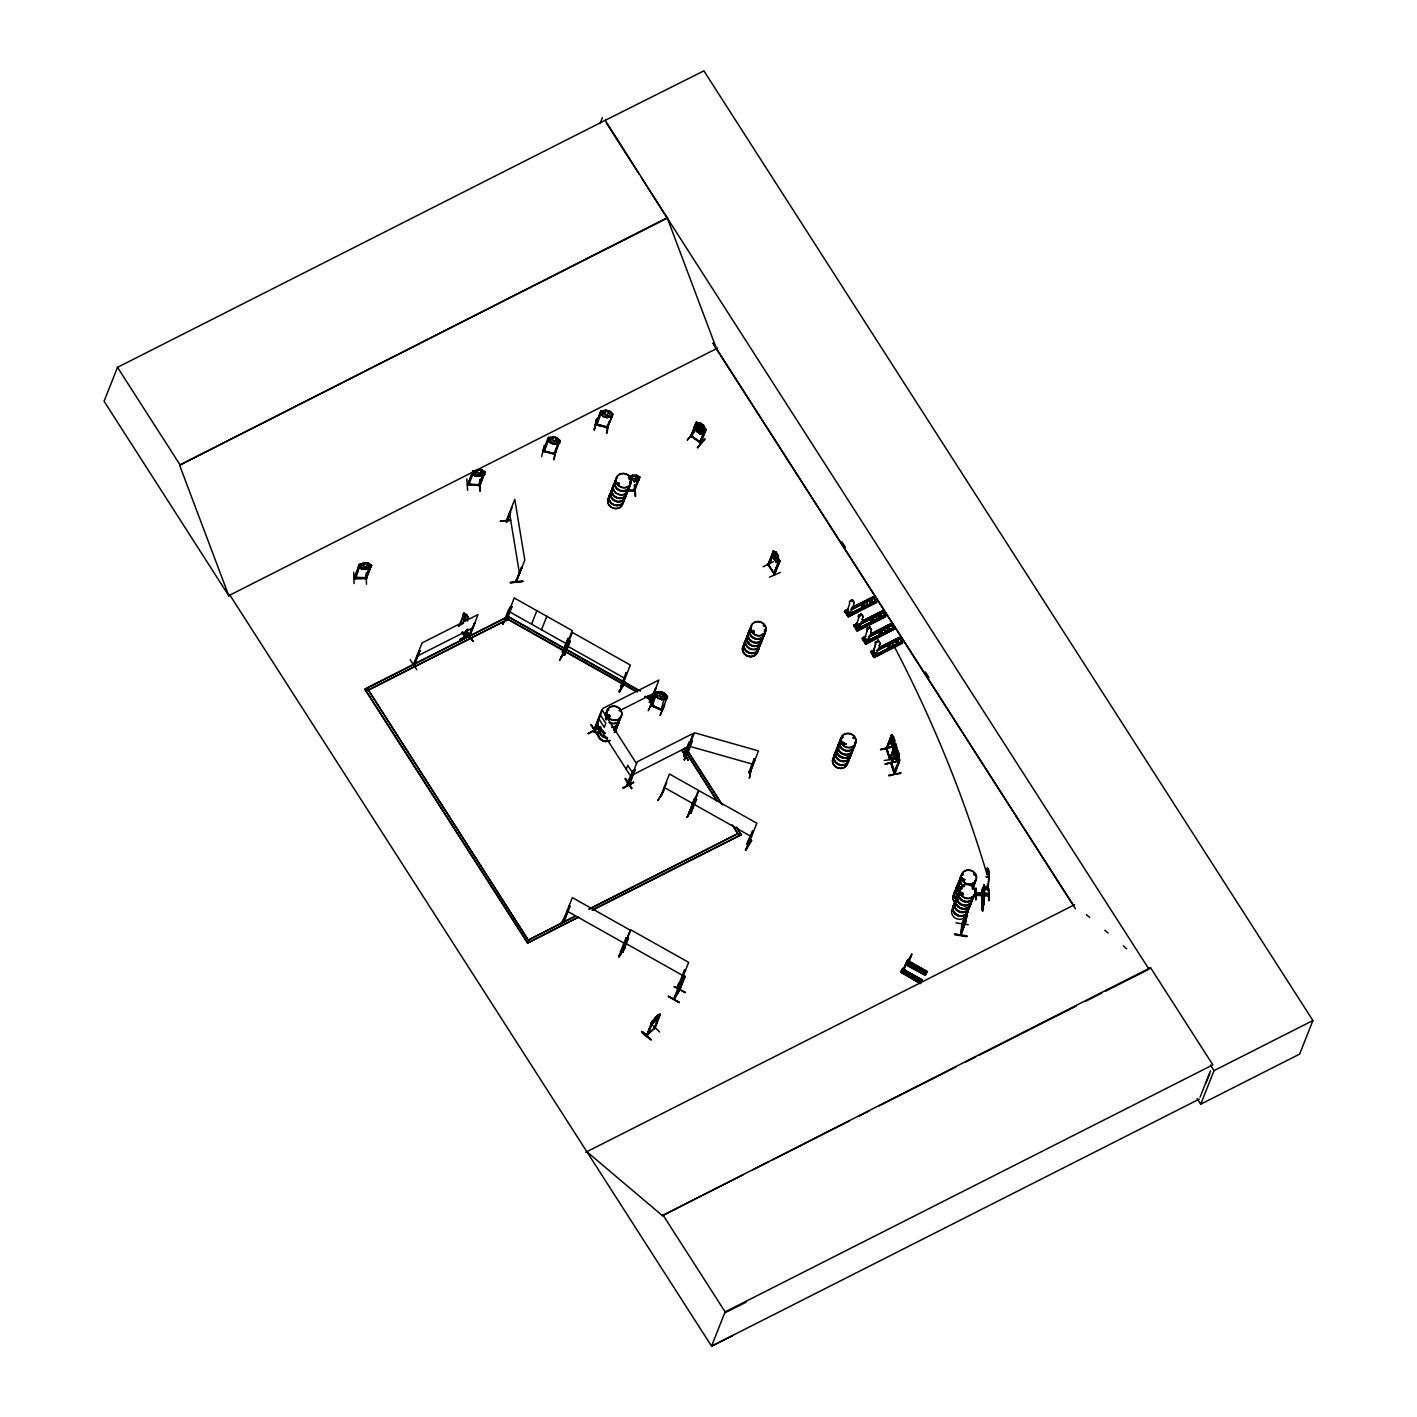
<?xml version="1.0" encoding="UTF-8"?>
<svg xmlns="http://www.w3.org/2000/svg" width="1417" height="1417" viewBox="0 0 1417 1417"><rect width="100%" height="100%" fill="white"/><g stroke="black" fill="none" stroke-linecap="round" stroke-linejoin="round"><path stroke-width="1.5" d="M982.016 907.677L982.672 911.096L984 902.877M679.611 984.957L673.713 999.091M679.097 990.146L679.026 989.987M847.366 611.861L846.781 612.729L847.827 612.445M855.779 626.686L857.852 626.314M864.636 640.13C863.591 639.315 866.655 639.439 864.795 639.156M873.102 653.556C872.358 653.556 874.856 650.314 876.946 655.557L876.751 654.991M982.53 906.189C982.991 917.862 983.575 894.251 982.512 904.081M976.26 895.331L988.588 896.04M976.26 894.871L988.659 895.385L976.331 894.623M506.577 521.757L506.223 520.836M506.418 520.34L506.418 521.987L506.666 520.925M516.107 581.608L521.828 567.225L516.178 581.767M884.208 760.486L896.093 758.803M983.363 909.377L983.044 898.343L982.194 903.391M968.218 924.699L955.926 922.839M848.57 612.02L847.065 612.976L846.728 612.038M873.634 653.024L872.659 652.883M848.181 612.25L847.224 612.392M856.789 626.048L881.055 613.596M984.372 885.891L982.158 890.018L984.213 886.44M984.443 884.899L984.248 903.975L983.859 884.757L984.443 885.997M893.737 745.803L894.729 740.259L893.436 736.503L891.399 738.487L891.683 742.207L898.396 760.38L899.264 754.889L898.112 751.116M982.548 911.078L981.822 903.125L983.274 894.924L983.823 898.148M981.981 903.107L982.477 896.607M661.456 795.734L661.225 795.026M893.418 743.323L892.621 738.735C894.871 736.539 893.95 741.746 893.649 742.402M898.236 751.081L896.111 749.664L896.306 746.67M894.322 754.021L893.117 750.248L893.613 742.26L895.774 743.943L896.979 747.609L896.447 755.438L894.322 753.897L896.359 755.615L897.28 753.33C899.742 751.258 898.608 756.855 898.077 757.918L896.908 754.269M617.564 482.967L618.963 484.277M617.759 482.524L619.14 483.852M628.404 477.866L629.29 478.025M608.849 715.036L608.867 716.471L610.39 716.205M608.885 716.364L609.558 715.319M610.125 715.744L609.841 716.86M620.026 711.015L618.91 710.466M748.902 642.45L748.53 641.458M752.817 631.61L753.1 630.211M763.214 625.836L763.869 626.225M842.407 743.659L842.637 742.331M844.195 742.614L843.434 743.836L842.548 742.331M862.475 606.299L861.855 604.705L863.148 603.819M864.459 605.608L864.122 604.227M853.123 738.044L854.079 737.389M854.433 737.938L853.158 737.584M853.955 738.523L853.176 737.832M870.87 619.371L871.898 618.042M879.248 632.443L880.63 631.096M917.561 968.024L917.897 969.281M919.208 968.821L917.649 967.935M962.816 879.479L964.215 880.789M963.294 894.729L961.895 894.959L961.505 893.418M963.507 878.983L963.702 880.524L964.658 879.319M963.507 894.623L962.019 894.322M973.39 889.132L972.452 888.246L973.001 889.398M974.188 873.97L974.382 874.874L974.028 873.988M974.807 874.927L973.94 874.732M510.439 582.369C548.308 578.986 484.827 585.823 522.696 581.023M966.855 936.247L954.597 934.086L966.961 935.858M960.531 934.954L965.898 920.253L960.513 935.078L962.037 923.335M961.311 933.644L960.62 934.494M961.842 924.734L962.568 923.671M966.341 912.477L964.463 922.148M965.827 921.652L967.581 910.582L966.199 912.459M967.297 913.575L965.774 918.783L966.217 915.099M962.373 924.15L960.939 935.149L965.969 920.519M682.711 979.395L683.189 978.509M413.906 664.839L419.804 650.58L413.906 664.449M413.445 664.449L422.089 642.911L477.99 614.588L469.665 636.587L468.389 636.729L469.558 636.127M594.538 729.507L595.778 729.472M628.9 782.857L628.9 783.796M629.786 782.29L628.989 783.725L630.069 782.733M650.899 701.486L649.535 702.513L650.385 701.078M683.702 755.226L684.73 754.978M683.561 755.58L684.925 754.499M690.858 435.975L696.154 422.443L700.335 422.886L703.664 425.295L706.127 429.918M700.299 422.78L697.164 425.454L698.847 428.341L703.664 430.307L703.505 425.419L696.544 422.266L697.43 422.921L691.691 436.666L701.096 442.299L700.671 443.362L706.251 429.528L705.347 428.855L699.874 442.015M954.527 934.671L966.801 936.672M849.527 614.075L852.751 608.194A4.162 1.417 63.1 0 0 853.353 604.846C856.134 603.252 851.121 596.38 851.192 601.481A4.162 1.417 63.1 0 0 849.704 603.412L847.366 610.692L849.739 613.951M873.333 652.918C873.828 650.722 875.989 653.644 873.828 652.422M880.17 643.389L879.408 645.479A4.162 1.417 63.1 0 1 878.806 648.809L878.593 648.915A4.162 1.417 63.1 0 0 879.195 645.585L880.152 643.017M886.227 748.371L889.752 759.406L886.759 749.256M890.903 762.984L894.41 774.019L891.187 764.17L895.81 752.586M966.164 913.894L965.296 921.263L967.12 915.772M541.684 456.575L544.27 445.292M542.977 450.872L548.432 437.481L549.513 437.764L544.146 451.669L543.172 450.393M548.432 437.481L553.091 436.79L557.111 437.888L557.536 442.122L551.78 442.033L549.619 440.085L553.055 436.719L557.129 437.764L560.317 440.935L559.449 443.184L554.561 444.088L550.522 443.096M550.611 443.06L554.578 444.283L559.485 443.06M555.57 437.853L554.26 437.516L551.886 439.943L555.836 440.953L555.606 437.729M557.023 437.924L560.3 441.059M553.817 453.546L555.251 453.511M554.844 454.343L543.136 451.385M553.764 459.675L556.367 448.41L553.941 459.693M560.158 441.041L559.148 440.244L553.87 454.148M596.663 418.883L594.237 429.953L596.787 418.653M596.84 418.67L594.184 429.865M595.866 424.338L597.053 424.055L596.522 424.976M606.263 427.031L596.663 424.958L596.947 424.09M599.869 413.427L603.128 416.563L607.131 417.661L612.002 416.563L607.096 417.59L603.164 416.439L600.029 413.321M600.737 411.178L605.644 410.168L609.664 411.267M600.826 411.355L602.012 411.479M606.813 410.895L608.761 413.41L606.724 414.809L604.439 413.321L606.848 410.771M609.576 411.302L605.608 410.098L602.172 413.463L606.972 416.102L610.089 415.5L609.576 411.302C617.617 412.985 603.607 431.795 606.724 426.552M606.458 426.535L606.423 427.527M606.972 433.212L608.938 421.788L606.494 433.071M660.747 796L669.462 774.001L698.439 790.296L689.565 812.278L694.507 798.515M687.086 748.938L684.393 759.955L686.094 750.638M687.227 748.743L684.252 759.884M692.346 741.215L691.266 740.914L692.346 741.215L687.015 755.102L686.111 753.755M685.917 754.198L687.068 755.048L685.722 754.676L694.489 732.748L758.502 750.904L749.841 772.973L755.279 759.051L754.181 758.75L748.743 772.672L750.266 772.035M749.026 772.106L748.885 772.655M748.778 772.566L749.93 772.956L749.203 771.68M751.524 766.969L749.327 778.358L751.595 767.252M754.181 758.75L755.172 759.441M962.302 924.15L962.196 925M873.191 652.652L874.714 652.723L874.289 651.873M858.808 617.617L858.578 617.723A4.162 1.417 63.1 0 1 860.084 615.775L860.296 615.669A4.162 1.417 63.1 0 0 858.808 617.617L856.47 624.897L858.844 628.156L861.855 622.382A4.162 1.417 63.1 0 0 862.457 619.052L862.245 619.158A4.162 1.417 63.1 0 1 861.642 622.488L858.631 628.262M867.009 641.334L870.02 635.56A4.162 1.417 63.1 0 0 870.623 632.23L870.835 632.124A4.162 1.417 63.1 0 1 870.251 635.454L867.239 641.228L864.848 637.969L867.186 630.689A4.162 1.417 63.1 0 1 868.674 628.741L868.462 628.847A4.162 1.417 63.1 0 0 866.974 630.795L867.186 630.689M875.795 654.583L873.421 651.324L875.529 644.15A4.162 1.417 63.1 0 1 877.017 642.202L878.079 640.13M878.274 640.094L877.247 642.096A4.162 1.417 63.1 0 0 875.741 644.044L873.421 651.324M984.213 888.548L981.981 895.083L981.981 893.826M983.947 898.148L982.937 894.995M983.061 895.03L985.329 888.725M673.766 999.251L679.558 989.279M906.065 964.463L902.647 972.027L903.869 967.917M906.225 964.552L906.455 964.074M906.827 962.604L906.667 963.436M911.716 954.066L909.732 958.264M911.468 955.749L910.068 957.644M911.893 954.172L907.659 963.719L909.289 958.742M647.534 1034.197L646.595 1035.048L655.362 1027.591M515.983 580.811L521.828 567.225M506.135 521.084L514.796 499.369L524.804 560.122L516.284 581.82L516.195 580.102L516.727 581.643M902.434 970.096L922.095 980.316M902.611 970.167L901.991 969.387L922.024 980.44M907.783 961.966L906.898 961.293L905.374 964.658L925.23 975.162M598.895 720.35L593.953 732.111L593.262 731.243L601.906 709.616L636.516 763.586M593.918 730.534L594.502 731.438M627.394 784.398L627.944 783.495L628.44 785.036L634.975 769.431L634.249 770.281M902.47 970.025L901.478 970.893L902.93 969.813M908.35 961.842L907.411 961.08L927.161 971.938M774.267 574.47L780.112 560.919L779.527 559.998L773.841 573.655L779.084 559.998L779.757 561.097L774.514 574.629L768.209 564.019M732.855 1335.54L711.547 1346.15L229.908 595.105L228.757 595.671L179.605 465.183L667.336 218.147L605.254 120.303L117.505 367.34L104.079 401.259L228.845 595.813M179.605 465.183L667.584 217.527M360.485 564.427C348.812 592.678 358.926 573.389 359.387 564.391L353.949 578.207C355.012 576.294 358.324 578.579 366.383 578.26M355.242 577.25C347.112 580.509 385.052 577.764 355.366 577.374M354.073 583.645L353.683 572.22M366.259 572.734L366.454 584.176M366.188 578.756L364.895 578.225L366.188 577.658M364.895 578.614L370.333 564.798L371.484 565.365M365.267 578.171L365.338 577.675M366.472 578.171L371.449 564.834M366.011 578.774L371.626 565.224L370.298 565.312M361.654 569.297L365.834 569.457L370.776 567.349L371.626 565.348L368.278 562.992L368.81 566.889L362.965 567.951L360.75 566.587L364.187 562.779L359.387 564.391M578.543 917.26L527.514 943.102L364.842 689.424L506.577 617.493L507.835 619.459L635.507 691.301M527.177 938.373L366.968 687.865L506.737 617.086L507.995 619.052L637.579 691.939M600.064 123.598L602.402 117.717M605.254 120.303L703.895 70.85L1312.921 1020.541L1299.619 1054.106L1200.73 1104.197L1197.152 1098.618M468.797 484.88L474.11 471.046L472.995 470.975L467.557 484.809L469.116 484.384M472.995 470.975L467.823 484.933L479.885 485.517L485.075 472.198M467.61 490.3L466.813 478.857M475.244 476.006C474.11 470.657 481.426 466.14 483.038 472.091L482.4 473.685L476.537 474.66L474.323 473.26L474.961 471.666L477.812 469.665L481.939 469.842L479.424 476.218C463.784 477.423 497.881 471.861 479.424 476.218M478.521 485.429L483.959 471.613L485.075 471.684L479.761 485.606L478.556 485.5L479.814 484.49M478.875 484.508L478.769 485.57L478.698 484.543M480.08 490.743L479.973 479.336L480.133 490.76M419.804 650.58L414.774 664.449M416.828 669.763L410.133 659.72M458.789 626.562L464.103 613.136L464.227 614.305M510.563 520.482L500.343 521.314L510.598 520.198M464.174 613.968L460.525 623.817M459.781 639.315L470.391 633.753L460.135 639.846M511.98 507.499L506.436 522.094L506.241 520.96M506.879 521.917L510.687 512.21M466.459 629.98L464.138 635.896L466.069 631.716M462.597 631.947C466.919 639.97 463.89 635.135 467.805 628.971M467.415 630.707L465.201 636.57L462.456 632.301M469.966 635.985L468.496 636.658L469.753 635.631M468.496 636.658L474.766 622.754L468.903 637.065M474.996 623.108L468.814 636.587M544.093 451.049L553.852 453.298M466.494 631.15L472.941 641.334L466.494 630.972M560.246 440.528L554.879 454.432M507.835 614.5L502.734 624.259M507.003 619.707C502.238 623.781 509.89 603.66 512.015 606.706L506.542 620.575L505.798 619.034M505.568 620.097L514.265 597.992L572.185 630.583L563.559 652.582C565.082 651.678 568.359 635.507 568.766 639.085M507.835 619.459L368.066 690.256L507.835 619.459L509.128 617.174L640.626 691.142M509.128 617.174L638.553 690.486M600.985 410.859L595.565 424.763L600.897 411.249L601.8 411.603M601.853 411.426L596.699 425.047M595.689 424.763L607.397 427.721L612.799 413.906M607.255 427.81L612.888 414.313L609.611 411.178M531.552 624.153L536.866 610.727M541.507 629.75L546.82 616.324M567.969 638.199L562.354 651.979L563.948 651.749M630.051 481.691L632.549 475.403L636.711 475.315L634.178 481.815L639.138 479.725L634.178 481.815M567.137 647.906C544.039 684.978 582.706 624.507 560.937 657.027M569.971 641.529L564.604 655.044L570.165 641.192L568.979 640.98L570.165 641.192M634.267 485.004L635.17 496.393M638.908 477.423L633.718 490.53M633.541 491.026L639.793 477.086C637.313 478.114 642.202 477.175 636.623 475.368M627.518 490.831L634.603 490.973L639.793 477.086M687.334 440.102L694.755 431.14L687.44 439.819M704.284 434.364L700.104 433.921L696.774 431.494L694.383 426.8L696.066 422.532M696.544 422.266L691.035 436.117M697.766 429.262L695.233 424.657L699.413 425.118L699.803 427.633L702.318 428.448L701.22 424.055L696.951 425.986L696.332 427.58L697.996 430.485L702.814 432.451L702.673 427.544L699.307 425.118M697.802 447.914L704.674 438.863M700.405 441.785L699.803 442.759L705.135 429.333M591.137 725.097L597.744 735.21L591.279 724.849M598.683 728.32L588.338 733.386M594.414 731.969L599.037 717.587M594.325 731.88L599.781 716.506M595.583 729.968L598.009 723.768M564.958 654.53C561.628 654.707 565.808 652.387 564.657 654.955L563.665 654.406L572.415 632.478L630.352 665.069L621.709 687.068L620.504 686.395L621.921 686.731M626.137 672.685L627.111 673.234L626.137 672.685L620.664 686.607L621 685.527M619.53 692.045L625.269 682.321L619.105 691.496M621.16 685.633L621.602 686.997L620.611 686.448M527.514 943.102L578.703 916.852M529.551 942.075L366.968 687.865M560.654 924.043L566.499 914.16M649.305 702.159L655.681 688.184L650.545 702.123L649.464 701.946M655.912 688.538L649.783 702.442M563.488 919.544L564.692 920.147L570.095 906.331L568.925 906.118L570.095 906.331M652.936 700.281L648.331 710.519M650.846 705.79L651.271 704.78L651.643 706.127M661.898 699.785L658.002 698.156L654.991 694.401C655.008 686.289 674.244 704.338 664.467 693.285L660.57 691.638L655.841 692.275M652.103 705.684L657.258 692.328L656.213 691.886L650.828 705.843L651.147 704.816M653.786 699.059L648.242 695.428M626.208 769.236L627.766 765.322L632.265 772.336M656.921 692.559L656.213 691.886M625.535 778.27L632.088 788.366M647.463 696.579L654.034 706.481M623.374 788.401L633.558 782.219M684.96 755.403L693.161 733.439L637.26 761.761L628.032 785.284L627.341 784.433C626.916 780.519 635.259 770.193 632.69 770.848M633.062 770.653L627.341 784.433M634.975 769.431L629.485 782.822M635.206 769.785L629.998 783.158M661.491 709.102C660.357 714.186 664.29 692.878 667.478 696.668L662.129 710.502L662.288 709.439L661.066 710.112M664.538 704.869L660.145 715.248M661.863 699.697L666.628 699.148L667.478 697.022M657.86 800.552L663.776 790.597L657.966 800.286M661.261 796.212L666.734 782.432M722.475 804.909L685.793 747.715L683.756 748.761L716.719 800.835M683.791 755.934L688.999 742.101L690.168 741.959L683.897 755.863L690.168 741.959M685.97 754.818L686.289 753.773M763.054 566.765L773.416 561.628M688.113 760.203L681.736 749.823L688.237 759.919M768.191 564.179L769.094 565.454L768.049 564.781L773.31 551.036L776.321 552.276L773.7 554.472L776.038 560.176L777.951 561.097L778.358 555.765L776.215 552.329L773.204 551.089L773.877 552.116M774.284 572.982L767.979 564.568L773.009 552.913M773.841 551.833L769.236 565.1M768.74 565.631L773.593 553.834M623.285 951.994L620.947 950.665L620.504 951.675L626.066 937.824L627.058 938.373M625.234 947.477L619.034 956.634M769.449 577.197L780.289 572.397M624.773 946.538L618.857 956.882M622.524 950.896L623.108 951.852M622.913 952.277L628.493 938.497L626.066 937.824M692.878 807.353L687.086 816.688M692.435 807.123L687.369 816.9M689.388 811.604L694.702 798.178M690.717 811.693L690.044 812.561L691.124 813.11L690.433 811.675M691.514 812.224L690.965 813.145L696.65 799.347L695.464 799.135L696.65 799.347M692.417 807.141L687.245 817.184M651.165 1039.617C641.051 1034.428 635.932 1024.208 651.147 1039.635M650.686 1023.428L659.631 1032.001M654.849 1027.803L646.595 1034.941M646.489 1035.455L651.82 1022.029L658.126 1014.678L651.607 1022.029L650.864 1024.243L655.699 1021.161L659.188 1016.432M652.599 1021.019L646.719 1035.827L655.398 1017.424M654.565 1028.388L655.044 1027.307M660.074 1014.448L653.91 1028.653M652.458 1022.277L658.002 1017.193L658.073 1014.785L660.109 1014.235L655.168 1028.087M668.417 996.488L679.31 1002.528L668.541 996.186M674.209 986.746L685.438 992.254M679.381 982.92L678.991 983.929L684.446 969.99L685.438 970.539L684.446 969.99M679.505 984.797L678.92 985.842M681.258 982.796L684.659 976.065L681.666 980.475L674.315 999.428M739.196 835.888L733.457 826.253M679.133 986.87L683.543 977.287M678.832 990.731L684.659 976.065M679.292 990.944L684.73 976.331L684.588 977.411M679.398 990.784L685.102 976.543M592.253 910.316L741.233 834.861L736.681 827.05M685.12 992.786L674.333 986.462M752.622 830.84L747.149 844.762C745.909 841.751 755.367 829.53 752.409 831.177M747.113 844.195L748.53 844.231L748.194 845.205L756.82 823.224L698.9 790.633L690.203 812.72L690.54 811.728M751.789 840.511L745.413 849.899L751.347 839.962M847.632 609.877L847.986 608.991L845.099 610.461L845.488 612.87M846.781 611.312C846.303 617.812 847.455 609.31 847.525 612.994M847.207 614.323L847.773 612.852M850.696 614.358L848.606 611.453L848.057 612.179M859.995 603.607L863.307 608.495M862.882 602.136L866.194 607.025M857.072 624.277L857.09 623.197L853.866 625.535L857.285 631.185L885.678 616.802L881.905 610.975L882.384 611.754L861.571 622.293M856.63 627.182L855.638 625.641L855.053 627.111L855.886 625.517L856.878 627.058L856.045 628.652L856.878 627.058M857.09 623.197L859.8 628.563M860.084 615.775L861.129 613.703L863.006 617.068M862.245 619.158L863.095 616.147L860.916 613.809M876.574 602.597L876.06 601.818L848.128 616.926L876.574 602.597L873.191 596.787L873.882 598.488M869.099 617.794L872.411 622.683M865.45 637.349L865.468 636.268L862.599 637.721L862.971 640.147M871.986 616.342L875.299 621.231M864.281 638.589L863.449 640.183L864.281 638.589L865.273 640.13L864.441 641.724L865.273 640.13M868.462 628.847L869.949 626.828M870.623 632.23L871.579 629.662L869.4 626.934M868.196 641.635L868.373 642.202M877.477 630.866L880.789 635.755M874.236 657.612L870.747 652.05L874.041 649.624L874.006 650.704M885.235 616.147L884.527 615.031L856.151 629.449L857.108 630.724L885.536 616.041L882.295 610.993L862.988 620.593M880.364 629.414L883.677 634.302M872.837 651.944C871.03 652.954 873.598 656.974 873.828 653.485L872.589 652.068L873.828 653.485M868.532 636.871L891.24 625.375L890.283 624.047L871.366 633.665L890.691 624.065L893.932 629.113L865.663 644.257L865.149 643.46L893.879 629.431M886.05 644.221L889.362 649.11M888.92 642.769L892.249 647.658M586.868 1151.72L662.394 1215.644L1150.515 967.634L1212.863 1064.858L725.114 1311.876L711.547 1346.15L1199.278 1099.114M891.559 641.299L894.729 646.542L891.559 641.299A1448.971 1278.417 15.6 0 1 986.834 873.758C992.555 873.262 985.24 876.414 986.834 873.758M874.218 657.594L902.629 643.229L899.246 637.42L899.795 638.73M901.814 641.795L902.115 642.432M892.444 746.794L880.542 749.593L892.338 747.078L890.921 742.898L891.541 734.892L886.174 748.637L889.256 756.465M886.723 748.424L891.452 735.051M886.635 749.611L891.807 735.83M886.829 747.804L887.042 749.522L892.002 734.98M885.182 764.046L897.12 761.407L885.271 763.852M892.816 744.492L893.613 742.26M890 758.414L893.224 748.814M894.694 745.2L895.066 745.98M893.95 749.735L890.195 759.441L893.631 748.725M893.542 749.823L889.681 759.477M892.125 746.564L894.145 748.265L894.641 740.294M896.199 749.487C892.639 752.321 899.441 767.837 895.579 757.493M890.939 763.09L894.729 753.507M896.111 749.664L891.506 763.09M891.895 763.48L896.66 749.575M900.681 772.619L888.955 775.914M899.405 759.601C892.373 782.662 892.179 771.875 899.724 760.575L894.251 773.912M899.813 759.494L894.853 774.036L891.399 763.037M900.663 772.548L900.751 773.452L888.866 775.081M901.637 970.982L902.93 968.325L904.577 970.149M904.17 967.634L905.374 964.658M905.587 964.162L906.154 962.975L925.85 974.117L925.212 975.197L905.569 964.198L907.801 960.46L927.409 971.531L926.753 972.593L907.27 961.682L907.943 960L909.944 961.116L907.996 964.339M927.108 972.009L907.482 960.602L906.402 963.454M903.125 972.416L902.735 973.249L904.684 970.025M911.29 978.049L913.221 974.825M916.356 969.618L918.251 966.5M913.274 979.165L915.223 975.941M918.34 970.734L920.235 967.634M915.081 980.05L917.029 976.827M920.058 971.849L922.006 968.626M918.358 982.034L920.306 978.81M923.423 973.603L925.336 970.503M902.452 968.927L922.29 979.962L902.682 968.891L900.751 972.133L920.164 983.54L922.343 979.82M925.195 975.233L925.868 974.099L905.994 963.223M967.173 910.352L961.612 925M976.278 899.6L976.295 888.193M961.7 925.088L967.581 910.582M962.125 925.159L967.457 911.609M976.26 893.33L988.659 894.021L976.313 893.188M961.116 934.051L966.394 920.589M982.53 889.717L983.912 884.81L983.823 903.957M982.14 889.274L982.158 890.337M984.337 884.828L982.477 889.717M981.715 894.038L984.78 887.396M981.733 894.836L985.01 886.847L985.134 888.689M985.346 886.865L983.451 892.427L985.647 887.449M987.791 885.908L987.49 889.504L988.127 885.926M988.729 889.15L989.296 900.61L988.712 888.973M982.052 908.421L982.158 889.221L981.857 907.943M988.605 900.557L988.623 888.955M1150.126 968.626L1150.515 967.634M1200.093 1097.112L1210.455 1070.898M1205.885 1083.243L1209.764 1073.466M1200.73 1104.197L1214.032 1070.632L1312.921 1020.541M911.096 956.156L907.518 963.631L909.59 958.175M608.052 715.55L609.044 714.965M752.498 630.689L752.445 631.805M843.7 743.642L843.381 742.047M912.53 976.331L912.513 977.269M917.933 969.193L919.226 968.289M963.206 879.248L963.365 880.311M654.991 694.401L658.073 698.12L661.898 699.591M662.961 693.161L659.773 693.923L660.269 696.208L663.138 696.456L662.997 693.055M664.396 693.32L664.75 697.908L661.757 698.12L657.205 694.737L657.842 693.143C661.332 689.689 665.707 693.905 667.425 697.129M648.472 710.625L653.042 699.998M667.478 696.668L666.397 696.721M661.863 710.466L662.341 709.545M660.145 715.532L664.608 704.904M680.833 982.583L682.321 979.749M679.912 984.16L681.79 980.546M902.204 969.352L901.85 969.635M907.199 961.629L907.783 960.478M682.339 980.334L679.274 985.754M679.026 985.913L681.666 980.475M678.265 987.915L683.773 978.279M875.582 654.689L878.806 648.809M920.749 982.53L901.123 971.283L920.837 982.442L920.182 983.522L900.982 971.548L920.855 982.424M926.736 972.629L906.986 961.116M900.574 972.469L901.212 971.407L900.734 972.151L920.465 983.061M512.015 606.706L510.828 606.494M502.61 624.543L508.49 614.571M505.586 620.044L506.879 619.583M562.336 651.909L563.753 652.174M560.937 657.311L566.711 647.321M618.928 691.744L624.826 681.772L619.052 691.744M564.604 919.633L564.887 919.155M620.823 950.701L620.504 951.675L622.966 952.259M628.493 938.497L627.306 938.284M618.556 955.997L624.312 946.29M618.981 956.882L624.791 947.229M747.538 843.753L747.184 844.709M751.311 839.927L745.519 849.863M746.015 850.2L751.347 840.246M668.452 996.434L679.345 1002.492M680.78 983.256L679.965 984.408L679.328 982.937M679.345 990.589L674.545 997.798M674.262 999.392L680.018 989.527M653.963 698.652L652.652 700.937L645.036 696.65M902.93 968.325L904.914 969.441M907.943 960L909.785 961.381M903.798 969.795L902.487 971.956L905.056 965.951M905.87 963.684L925.478 974.754L927.373 971.495M642.007 1031.505L651.058 1039.883M886.44 748.123L886.688 748.902M891.098 762.736L891.346 763.515M895.013 773.434L891.506 762.399M652.369 1021.25L651.82 1022.029M652.741 1023.694L659.259 1016.361M622.063 951.834L630.724 929.8L688.662 962.373L674.35 998.277M617.971 482.967L619.123 482.878M753.33 631.876L754.322 630.955M887.874 645.656L889.575 647.091L890.407 645.125M963.223 879.479L963.011 879.018M964.587 880.028L963.595 880.24M961.417 893.436L962.108 894.623M912.495 976.419L914.071 976.49M695.145 424.763L701.132 431.689M694.312 426.889L696.774 431.494M691.992 436.188L691.549 435.232M697.855 429.156L701.061 431.795L705.294 432.043M700.299 426.287L698.227 428.147L698.953 429.758M701.38 427.084L701.84 429.634L700.033 430.573M699.343 425.206L702.743 427.527L705.135 432.238M700.14 434.009L704.267 434.169M705.188 431.937L702.584 427.633M697.253 447.524L705.117 439.252M467.752 483.923L468.921 484.88M467.557 484.401L479.619 485.039M595.902 423.772L606.405 426.676M660.393 1014.731L659.312 1015.139M652.405 1021.303L651.607 1022.029M631.769 477.547L633.806 475.74L635.153 475.758L635.808 477.582M476.998 471.772L479.035 470.019L480.381 470.09L481.036 471.985M629.733 477.529L632.584 475.457L636.711 475.439L637.792 477.6L637.172 479.194L634.001 480.434L629.113 479.123M662.093 709.935L651.076 705.259M689.53 811.091L689.211 812.03M610.054 716.577L608.141 715.78M753.897 631.734L754.074 631.805A7.758 6.996 21.6 0 0 752.09 632.141M753.844 631.911L754.127 631.699A7.758 6.996 21.6 0 0 752.179 631.893M754.287 632L752.409 631.468M864.175 606.015L862.245 605.945M879.62 631.575L881.551 631.645M881.675 633.293L879.355 632.637M890.23 646.648L888.92 646.931M964.268 880.453L964.747 879.496M961.93 893.542L963.188 893.613M654.583 1027.874L646.949 1035.721M624.879 778.801L631.486 788.862M748.92 772.159L749.947 772.495M654.371 1028.866L660.216 1014.324L658.073 1014.785M621.656 952.206L630.282 930.207L572.344 897.616L563.612 919.598L564.586 920.094M776.923 553.746L775.028 555.482L777.154 558.794L777.632 554.862M419.078 651.413L420.017 650.934M472.941 641.334L466.937 630.955M647.888 696.402L654.016 706.676M598.364 727.771L588.25 733.687M650.562 701.132L649.677 702.159M588.214 733.563L598.806 728.037M653.857 706.782L648.951 698.067M628.989 782.751L630.122 782.804M623.143 787.693L633.594 782.29M623.073 787.923L633.541 782.609M228.757 595.671L717.64 348.068M464.103 613.136L464.245 614.057M462.686 615.35L464.067 620.841L462.774 615.439L463.536 613.207L466.671 614.517L464.032 616.59L464.953 620.097M467.858 617.05L467.149 615.934L465.361 617.617L467.486 620.929L467.964 616.98M468.69 617.883L466.547 614.464M458.169 625.977L463.448 623.338M416.775 656.337L472.676 628.014M364.842 689.424L366.879 688.396M773.275 551.213L774.355 551.922M772.548 553.25L773.735 558.723M775.861 562.035L779.013 563.346L775.985 561.982M773.93 573.159L774.638 574.044M620.823 710.059L653.591 693.462M854.079 603.04L851.812 599.604M844.727 611.489L848.269 609.363M851.989 607.344L873.12 597.106M848.517 609.416L844.479 611.276M852.237 607.556L873.191 596.787M854.292 607.043L873.226 597.443M850.731 609.292L873.758 597.939L850.979 609.505M851.139 609.93L872.04 599.497M867.859 604.669L847.083 615.297L874.041 602.579M875.724 601.109L847.047 615.244L875.883 601.57M876.432 601.853L847.685 616.236L876.379 602.154M857.622 623.622L853.548 625.446L857.374 623.569M861.341 621.762L882.295 610.993L883.021 612.729L860.314 624.224M861.501 622.187L882.33 611.648M853.99 626.119L857.799 624.224L853.831 625.535M882.596 612.091L854.593 627.076M854.433 626.615L883.039 612.746M856.151 629.449L884.793 615.261M856.435 629.679L884.863 615.368M856.63 630.175L877.477 619.654M885.501 616.2L856.807 630.476L885.536 616.041M862.599 637.721L865.486 643.655L861.89 638.412L865.681 636.499M871.685 633.966L890.319 624.135M869.896 635.259L890.779 624.826M870.02 635.56L890.921 625.021L891.417 625.818M868.462 636.764L891.24 625.216M865.911 638.748L865.45 639.634M868.621 637.207L889.539 626.775M866.425 641.511L891.027 629.059M866.425 641.547L891.098 629.201M893.631 629.219L893.241 628.298L864.529 642.521L865.043 643.265L893.879 629.272L865.61 644.204M865.025 643.247L891.452 629.733M865.167 643.495L893.932 629.113M874.324 649.996L870.499 651.873L874.572 650.049M879.922 647.02L899.246 637.42M878.345 648.278L899.175 637.579L902.416 642.645M874.661 650.527L870.782 651.962M880.347 647.658L897.386 639.032M880.418 647.764L897.457 639.138M878.664 648.968L897.652 639.474M877.034 650.12L899.901 639.049M877.194 650.562L898.006 640.023L877.265 650.669M631.947 775.188L687.847 746.883M873.421 656.177L901.549 641.582M901.814 641.653L873.173 655.965M902.151 642.539L873.793 656.957M902.487 642.468L874.041 657.151M575.479 915.86L528.293 940.109L575.32 916.285M589.206 908.917L738.098 833.497L589.029 909.342M592.412 909.891L741.41 834.436M585.717 1152.304L1074.6 904.701M662.394 1215.644L743.163 1174.746M753.012 1169.751L768.776 1161.763M772.708 1159.779L849.545 1120.865M859.393 1115.87L869.241 1110.875M879.089 1105.898L955.926 1066.983M965.774 1061.988L975.622 1056.993M979.554 1055.01L1076.088 1006.123M1085.936 1001.128L1101.7 993.14M1105.65 991.156L1148.974 969.193L641.458 177.798M724.725 1312.851L746.033 1302.258M635.436 478.521L631.397 478.485M661.367 709.138L652.192 705.453M661.952 710.484L650.757 705.684M480.664 472.924L476.626 472.711M856.417 626.084L857.391 626.013M364.24 562.974L359.351 564.905L360.662 564.781M361.742 569.12L358.377 566.889L361.742 569.12L370.793 567.473M474.234 471.454L472.817 471.524L477.812 469.665M691.159 435.55L700.937 442.901M871.508 618.308L873.403 618.839M873.014 620.416L871.349 620.15M844.018 743.996L842.371 743.323M913.823 977.535L912.672 977.447M913.558 977.712L913.77 976.065M681.683 750.018L688.272 760.097M563.753 653.999L564.674 654.495M621.478 952.153L620.628 951.71M680.107 983.823C676.6 980.723 675.112 1000.685 683.171 979.395M595.459 728.958L594.449 729.932L603.004 708.341L658.905 680.036L650.704 701.911M892.32 735.99L891.576 735.069M893.578 736.486L891.417 734.909M891.08 742.88L892.32 746.936M894.729 744.952L894.942 746.033L895.916 745.448M892.179 746.476L880.542 749.593M899.264 754.889L898.785 762.718M889.947 758.927L887.166 749.186M896.341 749.717L894.765 744.421L894.747 747.999L893.436 747.609L894.836 748.92L895.154 752.976L895.154 749.274L896.518 750.514M627.642 490.087L634.834 490.424L627.501 490.441M894.357 744.208L895.774 743.943L896.695 751.506L898.112 751.223M691.974 436.737L700.069 441.856M700.618 443.273L690.965 435.993M484.065 471.95L485.075 471.684M862.74 603.996L864.441 604.953M888.778 644.611L890.124 645.001M962.125 892.958L963.029 893.1M510.403 519.862L500.343 521.314M522.005 568.252L521.403 567.261M975.622 899.742L975.604 888.335M559.219 440.793L560.158 440.917M634.533 489.91L633.523 490.955M364.187 562.779L368.367 563.063M480.505 479.619L479.938 491.008M469.062 484.136L478.645 484.685M984.213 887.503L985.577 887.591M984.213 888.778L985.647 888.725M982.548 910.936L982.211 907.004M595.707 424.268L607.379 427.19M634.905 484.968L635.666 496.411M464.9 636.144L462.243 632.141M464.847 636.764L462.101 632.478M611.772 413.977L612.711 414.295M548.344 437.871L549.424 438.136M689.176 746.174L753.189 764.33M982.583 889.256L982.477 908.456M563.293 652.511L562.549 652.086M691.177 812.596L690.398 812.242M747.946 845.134L747.113 844.656M878.044 640.201L879.922 643.123M543.313 450.943L555.057 453.989M962.887 893.33L961.842 894.357M697.129 423.346L696.278 422.567M693.037 807.407L687.245 817.078M505.391 619.938L506.489 620.469M747.627 843.788L748.583 844.319M748.389 844.815L747.184 844.054M564.143 918.73L565.029 919.172M679.469 982.955L680.231 983.363M563.807 919.208L564.781 919.757M508.933 611.435L566.871 644.027M567.101 645.904L625.039 678.495M645.196 696.243L652.83 700.529M664.148 787.427L693.108 803.722M693.586 804.059L751.506 836.65M905.977 963.436L925.62 974.524M902.399 969.405L922.13 980.245M625.411 943.226L683.348 975.817M567.03 911.042L624.968 943.633M895.739 750.638L894.588 746.989M844.408 611.188L847.968 616.466L845.099 610.461M873.102 655.876L874.059 657.01L871.154 651.076M636.623 475.492L639.829 477.618M481.851 469.771L485.216 472.18M872.943 618.219L873.545 619.14M881.321 631.291L881.923 632.23M704.975 429.227L706.003 429.829M696.863 431.406L700.211 433.921M878.292 640.289L879.815 642.68M896.075 749.522L898.236 751.205M896.784 761.159L898.945 762.842L896.908 761.142L885.2 764.188M1086.361 914.638L1089.708 917.49M1104.817 930.261L1108.165 933.112M1123.274 945.883L1126.639 948.735M657.151 1015.989L654.087 1020.364L656.23 1016.839M547.334 439.925L550.575 443.184M856.807 630.476L857.462 629.715L854.203 624.649M873.581 656.602L901.903 642.131M870.003 627.164L871.384 630.14M683.756 755.084L685.155 754.836M591.208 724.902L597.744 735.21M627.377 784.274L627.979 785.177M606.175 122.765L639.102 174.132M1210.472 1065.088L1214.032 1070.632M841.804 541.684L845.382 547.263M925.372 671.995L928.95 677.574M1073.466 905.286L712.964 343.144L716.488 348.653L667.336 218.147M714.93 346.651L1075.397 908.758M890.62 624.242L893.861 629.29M864.033 638.713L865.008 640.254M855.319 626.987L856.311 628.528M863.697 640.059L864.689 641.6M776.233 552.435L779.74 561.274M776.002 562.088L773.682 558.723L772.478 553.161M774.444 574.523L768.103 564.745M687.989 751.825L721.129 803.492M737.69 829.317L741.233 834.861M683.756 748.761L716.896 800.41M732.111 824.818L738.027 834.046M600.064 714.398L605.838 723.396L604.28 727.311L598.523 718.313M596.592 723.042L631.203 777.03M365.001 689.016L527.691 942.695M662.784 1214.67L725.114 1311.876M117.505 367.34L179.853 464.546M972.239 888.866L972.682 888.3A7.776 7.014 21.6 0 0 973.302 882.915M876.078 601.853L872.837 596.858M964.481 922.024L964.995 923.795M509.465 512.795L519.49 573.548M985.01 886.847L984.797 888.672M853.388 747.857A7.9 7.12 21.6 0 1 841.893 753.685A7.9 7.12 21.6 0 1 841.485 741.162M851.599 749.327A7.758 6.996 21.6 0 1 847.118 757.652A7.758 6.996 21.6 0 1 837.429 753.631A7.758 6.996 21.6 0 1 840.246 744.598M842.07 743.96A7.758 6.996 21.6 0 1 846.02 744.102M853.176 748.07A7.776 7.014 21.6 0 1 842.778 754.234A7.776 7.014 21.6 0 1 839.909 742.561M837.606 746.865A7.758 6.996 21.6 0 0 842.601 757.44A7.758 6.996 21.6 0 0 852.007 750.957A7.758 6.996 21.6 0 1 840.724 756.678A7.758 6.996 21.6 0 1 840.316 744.403A7.758 6.996 21.6 0 0 838.775 745.448M854.522 742.278A7.9 7.12 21.6 0 1 849.952 750.744A7.9 7.12 21.6 0 1 840.086 746.653A7.9 7.12 21.6 0 1 842.956 737.46M853.441 747.45A7.794 7.014 21.6 0 1 842.105 753.189A7.794 7.014 21.6 0 1 841.698 740.843M854.929 743.96A7.9 7.12 21.6 0 1 843.434 749.788A7.9 7.12 21.6 0 1 843.026 737.265M854.894 743.748A7.776 7.014 21.6 0 1 843.576 749.469A7.776 7.014 21.6 0 1 843.168 737.159M848.677 756.784A7.776 7.014 21.6 0 1 844.16 765.127A7.776 7.014 21.6 0 1 834.471 761.088A7.776 7.014 21.6 0 1 837.288 752.037M848.942 756.359A7.9 7.12 21.6 0 1 844.373 764.826A7.9 7.12 21.6 0 1 834.524 760.716A7.9 7.12 21.6 0 1 837.376 751.541M836.065 755.155A7.758 6.996 21.6 0 0 836.473 767.447A7.758 6.996 21.6 0 0 847.738 761.744A7.758 6.996 21.6 0 1 838.421 768.014A7.758 6.996 21.6 0 1 833.426 757.44M851.475 749.682A7.758 6.996 21.6 0 1 846.976 757.989A7.758 6.996 21.6 0 1 837.305 753.968A7.758 6.996 21.6 0 1 840.104 744.952M834.595 756.023A7.758 6.996 21.6 0 1 836.136 754.96M850.661 754.712A7.9 7.12 21.6 0 1 839.183 760.539A7.9 7.12 21.6 0 1 838.775 748.017M850.749 754.517A7.9 7.12 21.6 0 1 839.254 760.344A7.9 7.12 21.6 0 1 838.846 747.839M850.696 754.305A7.776 7.014 21.6 0 1 841.273 760.805A7.776 7.014 21.6 0 1 836.278 750.213M849.261 758.006A7.794 7.014 21.6 0 1 839.803 764.525A7.794 7.014 21.6 0 1 834.79 753.915M971.903 897.103A7.776 7.014 21.6 0 1 967.386 905.445A7.776 7.014 21.6 0 1 957.697 901.407A7.776 7.014 21.6 0 1 960.513 892.373M972.097 896.872A7.9 7.12 21.6 0 1 967.528 905.339A7.9 7.12 21.6 0 1 957.662 901.247A7.9 7.12 21.6 0 1 960.531 892.055M959.274 895.473A7.776 7.014 21.6 0 0 959.681 907.783A7.776 7.014 21.6 0 0 970.982 902.062A7.811 7.032 21.6 0 1 959.716 907.677A7.811 7.032 21.6 0 1 959.309 895.314A7.74 6.979 21.6 0 0 957.839 896.359M971.035 901.85A7.74 6.979 21.6 0 1 961.647 908.332A7.74 6.979 21.6 0 1 956.67 897.776M973.692 895.243A7.776 7.014 21.6 0 1 962.373 900.982A7.776 7.014 21.6 0 1 961.966 888.654M972.469 898.343A7.776 7.014 21.6 0 1 963.029 904.843A7.776 7.014 21.6 0 1 958.034 894.251M959.203 892.816A7.776 7.014 21.6 0 1 960.744 891.754M973.975 894.853A7.9 7.12 21.6 0 1 962.48 900.663A7.9 7.12 21.6 0 1 962.072 888.158M973.922 894.623A7.776 7.014 21.6 0 1 964.499 901.141A7.776 7.014 21.6 0 1 959.504 890.531M960.673 889.114A7.776 7.014 21.6 0 1 962.214 888.034M966.128 914.319A7.9 7.12 21.6 0 1 954.42 913.186A7.9 7.12 21.6 0 1 956.351 902.611M968.236 909.307A7.9 7.12 21.6 0 1 967.315 912.885M966.677 914.337A7.811 7.032 21.6 0 1 956.457 918.694A7.811 7.032 21.6 0 1 952.401 908.386M953.57 906.951A7.811 7.032 21.6 0 1 955.129 905.87M965.951 914.461A7.776 7.014 21.6 0 1 955.111 914.054A7.776 7.014 21.6 0 1 954.775 903.993M968.041 909.519A7.776 7.014 21.6 0 1 967.12 913.026M970.822 902.399A7.74 6.979 21.6 0 1 960.478 908.545A7.74 6.979 21.6 0 1 957.609 896.908M969.175 903.957A7.776 7.014 21.6 0 1 964.676 912.3A7.776 7.014 21.6 0 1 954.987 908.262A7.776 7.014 21.6 0 1 957.786 899.228M968.325 909.112A7.9 7.12 21.6 0 1 956.829 914.939A7.9 7.12 21.6 0 1 956.422 902.416M969.777 905.41A7.9 7.12 21.6 0 1 958.299 911.22A7.9 7.12 21.6 0 1 957.892 898.715M969.742 905.197A7.776 7.014 21.6 0 1 959.362 911.361A7.776 7.014 21.6 0 1 956.493 899.671M968.289 908.899A7.794 7.014 21.6 0 1 958.848 915.417A7.794 7.014 21.6 0 1 953.836 904.79M959.433 887.768A7.776 7.014 21.6 0 1 961.913 878.168M960.779 888.973A7.9 7.12 21.6 0 1 962.019 877.672M973.585 882.472A7.9 7.12 21.6 0 1 972.983 887.928M959.468 892.391A7.776 7.014 21.6 0 1 960.691 881.268A7.74 6.979 21.6 0 0 959.238 882.153M959.575 892.161A7.74 6.979 21.6 0 1 958.087 883.57M959.362 892.71A7.74 6.979 21.6 0 1 960.567 881.64M975.091 881.055A7.776 7.014 21.6 0 1 973.018 885.997M963.79 886.776A7.776 7.014 21.6 0 1 963.383 874.466M960.939 888.672A7.776 7.014 21.6 0 1 962.161 877.548M973.869 884.137A7.776 7.014 21.6 0 1 972.965 887.662M975.374 880.648A7.9 7.12 21.6 0 1 971.69 886.759M963.897 886.475A7.9 7.12 21.6 0 1 963.471 873.952A7.776 7.014 21.6 0 0 962.072 874.909M975.339 880.435A7.776 7.014 21.6 0 1 971.708 886.44M964.038 886.156A7.776 7.014 21.6 0 1 960.903 876.344M957.75 888.424A7.9 7.12 21.6 0 0 956.528 899.724A7.776 7.014 21.6 0 1 956.192 889.805M955.395 902.735A7.74 6.979 21.6 0 1 956.599 891.647M955.288 902.966A7.776 7.014 21.6 0 1 956.51 891.842M957.981 896.005A7.9 7.12 21.6 0 1 959.22 884.704M957.981 896.146A7.776 7.014 21.6 0 1 959.203 885.023M956.599 899.529A7.9 7.12 21.6 0 1 957.839 888.229M958.069 895.827A7.9 7.12 21.6 0 1 959.291 884.527M958.229 895.526A7.776 7.014 21.6 0 1 957.892 885.483M956.758 899.228A7.776 7.014 21.6 0 1 955.253 890.602M987.436 888.618A10.486 1.541 -86.5 0 0 989.048 874.803A10.486 1.541 -86.5 0 0 987.33 869.453L987.33 867.859L987.348 872.482L987.348 870.87A8.768 1.293 -86.5 0 1 988.783 875.334A8.768 1.293 -86.5 0 1 987.419 886.865M762.877 634.373A7.776 7.014 21.6 0 1 753.773 642.716A7.776 7.014 21.6 0 1 749.947 630.707M762.045 639.102A7.758 6.996 21.6 0 1 751.683 645.266A7.758 6.996 21.6 0 1 748.814 633.594M761.62 637.508A7.758 6.996 21.6 0 1 752.533 645.833A7.758 6.996 21.6 0 1 748.707 633.842M764.631 630.228A7.9 7.12 21.6 0 1 755.385 638.713A7.9 7.12 21.6 0 1 751.488 626.509M763.143 633.736A7.794 7.014 21.6 0 1 754.021 642.114A7.794 7.014 21.6 0 1 750.178 630.069M764.365 630.654A7.794 7.014 21.6 0 1 755.243 639.032A7.794 7.014 21.6 0 1 751.4 626.987M763.161 633.93A7.9 7.12 21.6 0 1 753.915 642.432A7.9 7.12 21.6 0 1 750.018 630.211M764.595 630.034A7.776 7.014 21.6 0 1 755.491 638.394A7.776 7.014 21.6 0 1 751.648 626.367M758.981 644.505A7.9 7.12 21.6 0 1 749.735 652.989A7.9 7.12 21.6 0 1 745.838 640.767M758.697 644.93A7.776 7.014 21.6 0 1 749.593 653.29A7.776 7.014 21.6 0 1 745.767 641.263M757.546 647.817A7.758 6.996 21.6 0 1 748.459 656.16A7.758 6.996 21.6 0 1 744.633 644.15M761.496 637.827A7.758 6.996 21.6 0 1 752.409 646.152A7.758 6.996 21.6 0 1 748.583 634.161M760.362 640.98A7.9 7.12 21.6 0 1 751.116 649.464A7.9 7.12 21.6 0 1 747.22 637.26M759.282 646.152A7.794 7.014 21.6 0 1 748.867 652.334A7.794 7.014 21.6 0 1 745.997 640.626M760.415 640.608A7.776 7.014 21.6 0 1 751.311 648.951A7.776 7.014 21.6 0 1 747.467 636.942M620.646 716.896A7.9 7.12 21.6 0 1 609.168 722.705M606.228 719.96A7.9 7.12 21.6 0 1 605.396 718.189M605.272 714.451A7.9 7.12 21.6 0 1 607.167 711.281M620.681 716.488A7.776 7.014 21.6 0 1 609.381 722.209M606.494 719.499A7.776 7.014 21.6 0 1 605.661 717.746M605.342 715.904A7.776 7.014 21.6 0 1 608.973 709.899M618.91 718.33A7.794 7.014 21.6 0 1 611.79 727.027M618.857 718.72A7.9 7.12 21.6 0 1 611.63 727.523M618.644 718.95A7.776 7.014 21.6 0 1 613.508 727.452M617.812 723.697A7.758 6.996 21.6 0 1 614.199 729.702M617.723 723.945A7.758 6.996 21.6 0 1 614.092 729.932M609.93 740.471A7.776 7.014 21.6 0 1 600.294 728.94A7.776 7.014 21.6 0 0 609.93 740.489A7.776 7.014 21.6 0 1 600.383 728.745M607.362 738.186A7.776 7.014 21.6 0 1 600.365 727.275M607.45 738.08A7.9 7.12 21.6 0 1 600.33 727.01M607.61 737.584A7.794 7.014 21.6 0 1 599.887 728.338M616.147 725.575A7.9 7.12 21.6 0 1 614.358 732.483M604.988 733.262A7.9 7.12 21.6 0 1 602.048 730.517M601.215 728.745A7.9 7.12 21.6 0 1 600.879 726.868M616.501 727.045A7.776 7.014 21.6 0 1 614.429 731.987M603.571 731.579A7.776 7.014 21.6 0 1 602.314 730.056M616.218 725.38A7.9 7.12 21.6 0 1 614.429 732.288M605.059 733.085A7.9 7.12 21.6 0 1 602.119 730.322M617.599 724.246A7.758 6.996 21.6 0 1 613.968 730.251M628.599 488.05A7.9 7.12 21.6 0 1 618.042 494.32A7.9 7.12 21.6 0 1 615.12 482.435M626.916 489.379A7.811 7.032 21.6 0 1 617.759 497.774A7.811 7.032 21.6 0 1 613.915 485.694M629.803 482.276A7.9 7.12 21.6 0 1 620.557 490.76A7.9 7.12 21.6 0 1 616.661 478.539M628.333 485.978A7.9 7.12 21.6 0 1 619.087 494.462A7.9 7.12 21.6 0 1 615.191 482.241M629.768 482.081A7.776 7.014 21.6 0 1 620.664 490.441A7.776 7.014 21.6 0 1 616.838 478.415M629.856 484.543A7.776 7.014 21.6 0 1 620.416 491.061A7.776 7.014 21.6 0 1 615.421 480.452M624.082 496.729A7.9 7.12 21.6 0 1 614.836 505.214A7.9 7.12 21.6 0 1 610.94 492.992M624.206 498.819A7.776 7.014 21.6 0 1 613.809 504.983A7.776 7.014 21.6 0 1 610.94 493.293M627.005 491.699A7.758 6.996 21.6 0 1 616.625 497.863A7.758 6.996 21.6 0 1 613.774 486.19M627.129 491.504A7.811 7.032 21.6 0 1 616.696 497.704A7.811 7.032 21.6 0 1 613.809 485.96M625.552 493.027A7.9 7.12 21.6 0 1 616.289 501.512A7.9 7.12 21.6 0 1 612.41 489.29M624.153 496.535A7.9 7.12 21.6 0 1 614.907 505.019A7.9 7.12 21.6 0 1 611.01 492.815M625.464 496.942A7.776 7.014 21.6 0 1 614.358 500.839A7.776 7.014 21.6 0 1 612.41 489.591M625.588 492.638A7.776 7.014 21.6 0 1 616.484 500.998A7.776 7.014 21.6 0 1 612.658 488.971M986.214 876.716L989.314 876.733L986.214 876.716M987.419 885.288L987.436 890.195L987.419 885.288M363.425 565.064L363.053 566.003L365.373 566.924L367.446 565.206L366.79 563.346L363.425 565.064M865.504 600.684L868.692 605.909L865.504 600.684M868.391 599.214L871.561 604.457L868.391 599.214M870.304 598.24L873.492 603.483L870.304 598.24M874.608 614.872L877.796 620.115L874.608 614.872M877.495 613.419L880.665 618.662L877.495 613.419M879.426 612.445L882.596 617.688L879.426 612.445M883.004 627.944L886.174 633.186L883.004 627.944M885.873 626.491L889.061 631.734L885.873 626.491M887.804 625.517L890.974 630.76L887.804 625.517M894.446 639.846L897.616 645.089L894.446 639.846M896.359 638.872L899.547 644.115L896.359 638.872M917.082 981.166L919.031 977.943L917.082 981.166M922.095 972.859L924.043 969.635L922.095 972.859M697.943 426.003L699.042 428.908L696.562 429.209L699.484 429.634L701.326 432.787L700.193 429.758L702.566 429.528L699.768 429.032L697.943 426.003M632.531 475.28L629.237 476.661L632.584 475.457M988.57 893.578L976.242 892.834L988.57 893.613M475.333 475.829L471.967 473.65L475.333 475.829M841.928 743.642A7.758 6.996 21.6 0 0 855.195 744.155A7.758 6.996 21.6 0 0 848.198 733.262A7.758 6.996 21.6 0 0 841.928 743.642M846.108 743.89A7.758 6.996 21.6 0 0 842.141 743.748A7.758 6.996 21.6 0 1 846.108 743.907M841.804 743.978A7.758 6.996 21.6 0 0 855.071 744.474A7.758 6.996 21.6 0 0 848.075 733.581A7.758 6.996 21.6 0 0 841.804 743.978M960.974 894.534A7.776 7.014 21.6 0 0 974.258 895.03A7.776 7.014 21.6 0 0 967.262 884.119A7.776 7.014 21.6 0 0 960.974 894.534M960.868 894.836A7.74 6.979 21.6 0 0 974.099 895.331A7.74 6.979 21.6 0 0 967.12 884.474A7.74 6.979 21.6 0 0 960.868 894.836M962.373 880.347A7.776 7.014 21.6 0 0 975.658 880.843A7.776 7.014 21.6 0 0 968.661 869.932A7.776 7.014 21.6 0 0 962.373 880.347M962.285 880.648A7.74 6.979 21.6 0 0 975.516 881.144A7.74 6.979 21.6 0 0 968.537 870.268A7.74 6.979 21.6 0 0 962.285 880.648M751.966 631.805A7.758 6.996 21.6 0 0 765.215 632.301A7.758 6.996 21.6 0 0 758.237 621.408A7.758 6.996 21.6 0 0 751.966 631.805M751.842 632.124A7.758 6.996 21.6 0 0 765.091 632.62A7.758 6.996 21.6 0 0 758.113 621.726A7.758 6.996 21.6 0 0 751.842 632.124M748.371 656.372A7.758 6.996 21.6 0 0 757.457 648.03A7.776 7.014 21.6 0 1 748.371 656.372A7.776 7.014 21.6 0 1 744.527 644.363A7.758 6.996 21.6 0 0 748.371 656.372M607.734 716.382A7.758 6.996 21.6 0 0 621 716.878A7.758 6.996 21.6 0 0 614.004 706.003A7.758 6.996 21.6 0 0 607.734 716.382M607.61 716.701A7.758 6.996 21.6 0 0 620.859 717.197A7.758 6.996 21.6 0 0 613.88 706.321A7.758 6.996 21.6 0 0 607.61 716.701M617.139 483.835A7.758 6.996 21.6 0 0 630.406 484.331A7.758 6.996 21.6 0 0 623.409 473.437A7.758 6.996 21.6 0 0 617.139 483.835M617.05 483.976A7.811 7.032 21.6 0 0 630.388 484.472A7.811 7.032 21.6 0 0 623.374 473.526A7.811 7.032 21.6 0 0 617.05 483.976M613.632 508.189A7.758 6.996 21.6 0 0 622.718 499.864A7.811 7.032 21.6 0 1 613.579 508.331A7.811 7.032 21.6 0 1 609.735 496.269A7.758 6.996 21.6 0 0 613.632 508.189"/></g></svg>
